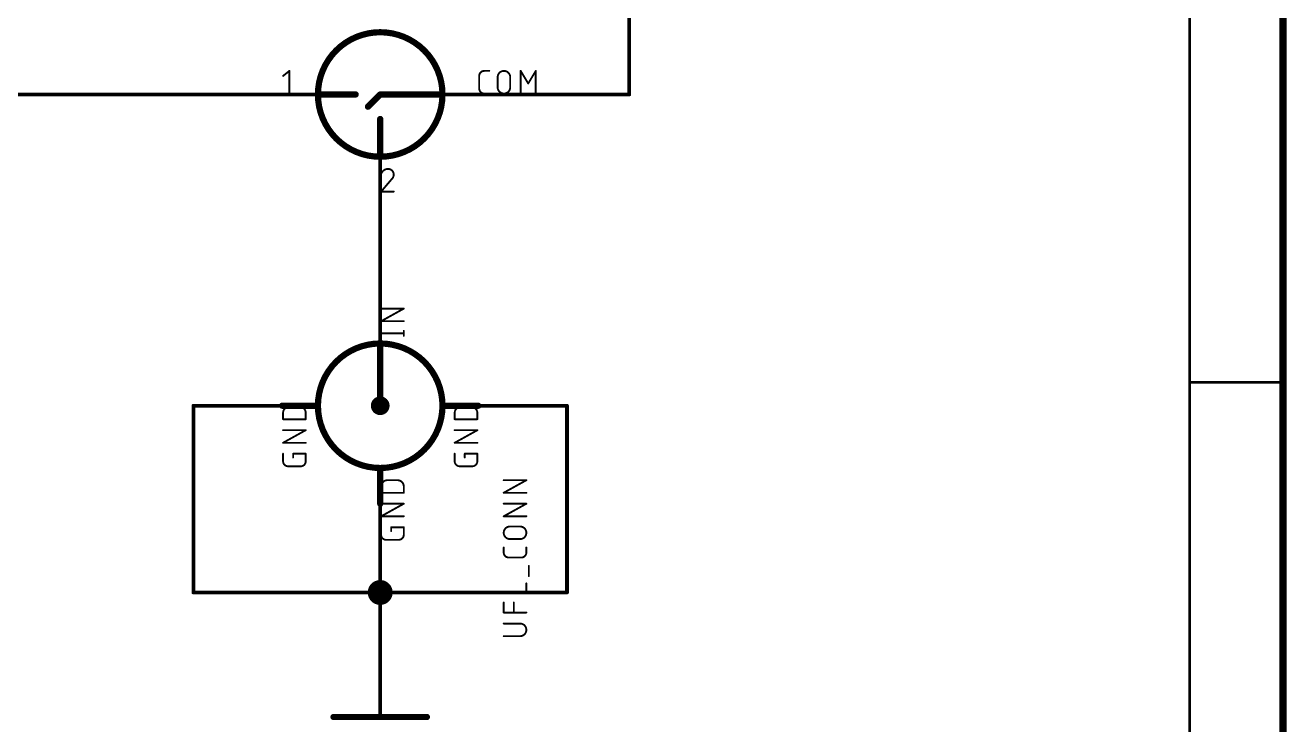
# Model space of a CAD drawing. Extents: x 0 to 261, y -15 to 164.
# Drawn here: x 209 to 260.5, y 17.5 to 46 of the extents above; entities that cross this region are included whole.
import ezdxf

# ---------------------------------------------------------------- set-up
doc = ezdxf.new("R2010")
doc.units = 0
for name, color, linetype in [('91', 110, 'CONTINUOUS'), ('94', 12, 'CONTINUOUS'), ('95', 253, 'CONTINUOUS'), ('97', 253, 'CONTINUOUS')]:
    doc.layers.add(name, color=color, linetype=linetype)

msp = doc.modelspace()

# ---------------------------------------------------------------- linework, layer by layer
at = {"layer": '91', "const_width": 0.1524}
for points in [[(233.68, 43.18), (233.68, 50.8)], [(219.06, 43.18), (205.74, 43.18)], [(227.98, 43.18), (233.68, 43.18)], [(223.52, 34.94), (223.52, 38.72)], [(218.06, 30.48), (215.9, 30.48)], [(215.9, 30.48), (215.9, 22.86)], [(228.98, 30.48), (231.14, 30.48)], [(231.14, 30.48), (231.14, 22.86)], [(223.52, 22.86), (223.52, 25.02)], [(215.9, 22.86), (223.52, 22.86)], [(231.14, 22.86), (223.52, 22.86)], [(223.52, 22.86), (223.52, 20.32)]]:
    msp.add_lwpolyline(points, dxfattribs=at)
at = {"layer": '91'}
for points, const_width in [([(219.06, 43.1419, 1), (219.06, 43.2181)], 0.0762), ([(227.98, 43.2181, 1), (227.98, 43.1419)], 0.0762), ([(233.68, 43.1419, 1), (233.68, 43.2181)], 0.0762), ([(233.6419, 43.18, 1), (233.7181, 43.18)], 0.0762), ([(223.5581, 38.72, 1), (223.4819, 38.72)], 0.0762), ([(223.4819, 34.94, 1), (223.5581, 34.94)], 0.0762), ([(215.9, 30.5181, 1), (215.9, 30.4419)], 0.0762), ([(215.9381, 30.48, 1), (215.8619, 30.48)], 0.0762), ([(218.06, 30.4419, 1), (218.06, 30.5181)], 0.0762), ([(228.98, 30.5181, 1), (228.98, 30.4419)], 0.0762), ([(231.1781, 30.48, 1), (231.1019, 30.48)], 0.0762), ([(231.14, 30.4419, 1), (231.14, 30.5181)], 0.0762), ([(223.5581, 25.02, 1), (223.4819, 25.02)], 0.0762), ([(223.52, 22.606, 1), (223.52, 23.114, 1), (223.52, 22.606)], 0.508), ([(215.9, 22.8981, 1), (215.9, 22.8219)], 0.0762), ([(215.8619, 22.86, 1), (215.9381, 22.86)], 0.0762), ([(223.52, 22.8981, 1), (223.52, 22.8219)], 0.0762), ([(223.5581, 22.86, 1), (223.4819, 22.86)], 0.0762), ([(223.4819, 22.86, 1), (223.5581, 22.86)], 0.0762), ([(223.52, 22.8219, 1), (223.52, 22.8981)], 0.0762), ([(231.1019, 22.86, 1), (231.1781, 22.86)], 0.0762), ([(231.14, 22.8219, 1), (231.14, 22.8981)], 0.0762), ([(223.4819, 20.32, 1), (223.5581, 20.32)], 0.0762)]:
    msp.add_lwpolyline(points, format="xyb", dxfattribs=dict(at, const_width=const_width))
at = {"layer": '94'}
for points, const_width in [([(260.35, -15.24), (260.35, 163.83)], 0.3), ([(256.54, -11.43), (256.54, 160.02)], 0.1), ([(219.06, 43.18), (221.6, 43.18)], 0.1524), ([(222.52, 43.18), (220.98, 43.18)], 0.254), ([(223.52, 43.18), (223.02, 42.68)], 0.254), ([(223.52, 43.18), (226.06, 43.18)], 0.254), ([(227.98, 43.18), (225.44, 43.18)], 0.1524), ([(223.52, 42.18), (223.52, 40.64)], 0.254), ([(223.52, 38.72), (223.52, 41.26)], 0.1524), ([(223.52, 34.94), (223.52, 32.4)], 0.1524), ([(223.52, 30.48), (223.52, 33.02)], 0.254), ([(260.35, 31.4325), (256.54, 31.4325)], 0.1), ([(218.06, 30.48), (220.6, 30.48)], 0.1524), ([(220.98, 30.48), (219.52, 30.48)], 0.254), ([(226.06, 30.48), (227.52, 30.48)], 0.254), ([(228.98, 30.48), (226.44, 30.48)], 0.1524), ([(223.52, 27.94), (223.52, 26.48)], 0.254), ([(223.52, 25.02), (223.52, 27.56)], 0.1524), ([(223.52, 20.32), (223.52, 17.78)], 0.1524), ([(221.615, 17.78), (225.425, 17.78)], 0.254)]:
    msp.add_lwpolyline(points, dxfattribs=dict(at, const_width=const_width))
for points, const_width in [([(223.52, 40.64, 1), (223.52, 45.72, 1), (223.52, 40.64)], 0.254), ([(219.06, 43.2181, 1), (219.06, 43.1419)], 0.0762), ([(220.98, 43.2435, 1), (220.98, 43.1165)], 0.127), ([(221.6, 43.1419, 1), (221.6, 43.2181)], 0.0762), ([(222.52, 43.1165, 1), (222.52, 43.2435)], 0.127), ([(223.52, 43.2435, 1), (223.52, 43.1165)], 0.127), ([(223.5649, 43.1351, 1), (223.4751, 43.2249)], 0.127), ([(225.44, 43.2181, 1), (225.44, 43.1419)], 0.0762), ([(226.06, 43.1165, 1), (226.06, 43.2435)], 0.127), ([(227.98, 43.1419, 1), (227.98, 43.2181)], 0.0762), ([(222.9751, 42.7249, 1), (223.0649, 42.6351)], 0.127), ([(223.5835, 42.18, 1), (223.4565, 42.18)], 0.127), ([(223.5581, 41.26, 1), (223.4819, 41.26)], 0.0762), ([(223.4565, 40.64, 1), (223.5835, 40.64)], 0.127), ([(223.4819, 38.72, 1), (223.5581, 38.72)], 0.0762), ([(223.5581, 34.94, 1), (223.4819, 34.94)], 0.0762), ([(223.52, 27.94, 1), (223.52, 33.02, 1), (223.52, 27.94)], 0.254), ([(223.5835, 33.02, 1), (223.4565, 33.02)], 0.127), ([(223.4819, 32.4, 1), (223.5581, 32.4)], 0.0762), ([(256.54, 31.4575, 1), (256.54, 31.4075)], 0.05), ([(260.35, 31.4075, 1), (260.35, 31.4575)], 0.05), ([(218.06, 30.5181, 1), (218.06, 30.4419)], 0.0762), ([(219.52, 30.5435, 1), (219.52, 30.4165)], 0.127), ([(220.6, 30.4419, 1), (220.6, 30.5181)], 0.0762), ([(220.98, 30.4165, 1), (220.98, 30.5435)], 0.127), ([(223.52, 30.226, 1), (223.52, 30.734, 1), (223.52, 30.226)], 0.254), ([(223.4565, 30.48, 1), (223.5835, 30.48)], 0.127), ([(226.06, 30.5435, 1), (226.06, 30.4165)], 0.127), ([(226.44, 30.5181, 1), (226.44, 30.4419)], 0.0762), ([(227.52, 30.4165, 1), (227.52, 30.5435)], 0.127), ([(228.98, 30.4419, 1), (228.98, 30.5181)], 0.0762), ([(223.5835, 27.94, 1), (223.4565, 27.94)], 0.127), ([(223.5581, 27.56, 1), (223.4819, 27.56)], 0.0762), ([(223.4565, 26.48, 1), (223.5835, 26.48)], 0.127), ([(223.4819, 25.02, 1), (223.5581, 25.02)], 0.0762), ([(223.5581, 20.32, 1), (223.4819, 20.32)], 0.0762), ([(221.615, 17.8435, 1), (221.615, 17.7165)], 0.127), ([(223.4819, 17.78, 1), (223.5581, 17.78)], 0.0762), ([(225.425, 17.7165, 1), (225.425, 17.8435)], 0.127)]:
    msp.add_lwpolyline(points, format="xyb", dxfattribs=dict(at, const_width=const_width))
at = {"layer": '95', "const_width": 0.0762}
for points in [[(228.5581, 26.9287), (229.4819, 27.4419)], [(229.4819, 27.4419), (228.5581, 27.4419)], [(229.4819, 26.9287), (228.5581, 26.9287)], [(228.5581, 25.9687), (229.4819, 26.4819)], [(229.4819, 26.4819), (228.5581, 26.4819)], [(229.4819, 25.9687), (228.5581, 25.9687)], [(228.8147, 25.5519), (229.2253, 25.5519)], [(228.5581, 24.4914), (228.5581, 24.6967)], [(229.2253, 25.0387), (228.8147, 25.0387)], [(229.4819, 24.6967), (229.4819, 24.4914)], [(229.2766, 24.2861), (228.7634, 24.2861)], [(229.5845, 23.53), (229.5845, 23.9406)], [(229.4819, 22.8204), (229.4819, 23.231)], [(228.5581, 22.8204), (229.4819, 22.8204)], [(228.5581, 22.0404), (228.5581, 22.451)], [(228.9687, 22.0404), (228.9687, 22.451)], [(229.4819, 22.0404), (228.5581, 22.0404)], [(229.2253, 21.5919), (228.5581, 21.5919)], [(228.5581, 21.0787), (229.2253, 21.0787)]]:
    msp.add_lwpolyline(points, dxfattribs=at)
at = {"layer": '95'}
for points, const_width in [([(228.5581, 27.461, 1), (228.5581, 27.4229)], 0.0381), ([(229.4912, 27.4252, 1), (229.4726, 27.4586)], 0.0381), ([(229.4819, 27.4229, 1), (229.4819, 27.461)], 0.0381), ([(228.5581, 26.9477, 1), (228.5581, 26.9096)], 0.0381), ([(228.5488, 26.9453, 1), (228.5674, 26.912)], 0.0381), ([(229.4819, 26.9096, 1), (229.4819, 26.9477)], 0.0381), ([(228.5581, 26.501, 1), (228.5581, 26.4629)], 0.0381), ([(229.4912, 26.4653, 1), (229.4726, 26.4986)], 0.0381), ([(229.4819, 26.4629, 1), (229.4819, 26.501)], 0.0381), ([(228.5581, 25.9877, 1), (228.5581, 25.9496)], 0.0381), ([(228.5488, 25.9853, 1), (228.5674, 25.952)], 0.0381), ([(229.4819, 25.9496, 1), (229.4819, 25.9877)], 0.0381), ([(228.8147, 25.5519, 1), (228.8147, 25.0387)], 0.0762), ([(228.8147, 25.571, 1), (228.8147, 25.5329)], 0.0381), ([(228.8147, 25.5329, 1), (228.8147, 25.571)], 0.0381), ([(229.2253, 25.571, 1), (229.2253, 25.5329)], 0.0381), ([(229.2253, 25.0387, 1), (229.2253, 25.5519)], 0.0762), ([(229.2253, 25.5329, 1), (229.2253, 25.571)], 0.0381), ([(228.5772, 24.6967, 1), (228.5391, 24.6967)], 0.0381), ([(228.8147, 25.0577, 1), (228.8147, 25.0196)], 0.0381), ([(228.8147, 25.0196, 1), (228.8147, 25.0577)], 0.0381), ([(229.2253, 25.0577, 1), (229.2253, 25.0196)], 0.0381), ([(229.2253, 25.0196, 1), (229.2253, 25.0577)], 0.0381), ([(229.501, 24.6967, 1), (229.4629, 24.6967)], 0.0381), ([(228.5771, 24.4914, 1), (228.539, 24.4914)], 0.0381), ([(228.5581, 24.4914, 0.4142), (228.7634, 24.2861)], 0.0762), ([(228.5391, 24.4914, 1), (228.5772, 24.4914)], 0.0381), ([(228.7634, 24.3052, 1), (228.7634, 24.2671)], 0.0381), ([(228.7634, 24.2671, 1), (228.7634, 24.3052)], 0.0381), ([(229.2766, 24.2861, 0.4142), (229.4819, 24.4914)], 0.0762), ([(229.2766, 24.3052, 1), (229.2766, 24.2671)], 0.0381), ([(229.2766, 24.2671, 1), (229.2766, 24.3052)], 0.0381), ([(229.501, 24.4914, 1), (229.4629, 24.4914)], 0.0381), ([(229.4629, 24.4914, 1), (229.501, 24.4914)], 0.0381), ([(229.6036, 23.9406, 1), (229.5655, 23.9406)], 0.0381), ([(229.501, 23.231, 1), (229.4629, 23.231)], 0.0381), ([(229.5655, 23.53, 1), (229.6036, 23.53)], 0.0381), ([(228.5581, 22.8395, 1), (228.5581, 22.8014)], 0.0381), ([(229.4629, 22.8204, 1), (229.501, 22.8204)], 0.0381), ([(229.4819, 22.8014, 1), (229.4819, 22.8395)], 0.0381), ([(228.5772, 22.451, 1), (228.5391, 22.451)], 0.0381), ([(228.9877, 22.451, 1), (228.9496, 22.451)], 0.0381), ([(228.5581, 22.0595, 1), (228.5581, 22.0214)], 0.0381), ([(228.5581, 21.611, 1), (228.5581, 21.5729)], 0.0381), ([(228.5391, 22.0404, 1), (228.5772, 22.0404)], 0.0381), ([(228.9496, 22.0404, 1), (228.9877, 22.0404)], 0.0381), ([(229.2253, 21.611, 1), (229.2253, 21.5729)], 0.0381), ([(229.2253, 21.0787, 1), (229.2253, 21.5919)], 0.0762), ([(229.2253, 21.5729, 1), (229.2253, 21.611)], 0.0381), ([(229.4819, 22.0214, 1), (229.4819, 22.0595)], 0.0381), ([(228.5581, 21.0977, 1), (228.5581, 21.0596)], 0.0381), ([(229.2253, 21.0977, 1), (229.2253, 21.0596)], 0.0381), ([(229.2253, 21.0596, 1), (229.2253, 21.0977)], 0.0381)]:
    msp.add_lwpolyline(points, format="xyb", dxfattribs=dict(at, const_width=const_width))
at = {"layer": '97', "const_width": 0.0762}
for points in [[(219.5581, 43.9366), (219.8147, 44.1419)], [(219.8147, 44.1419), (219.8147, 43.2181)], [(227.5581, 43.4234), (227.5581, 43.9366)], [(227.7634, 44.1419), (227.9687, 44.1419)], [(228.3106, 43.4747), (228.3106, 43.8853)], [(228.8239, 43.8853), (228.8239, 43.4747)], [(229.2493, 43.2181), (229.2493, 44.1419)], [(229.2493, 44.1419), (229.5573, 43.6287)], [(229.5573, 43.6287), (229.8652, 44.1419)], [(229.8652, 44.1419), (229.8652, 43.2181)], [(219.5581, 43.2181), (220.0713, 43.2181)], [(227.9687, 43.2181), (227.7634, 43.2181)], [(223.9943, 39.7313), (223.5581, 39.2181)], [(223.5581, 39.2181), (224.0713, 39.2181)], [(223.5581, 33.9287), (224.4819, 34.4419)], [(224.4819, 34.4419), (223.5581, 34.4419)], [(224.4819, 33.9287), (223.5581, 33.9287)], [(223.5581, 33.3326), (223.5581, 33.5379)], [(223.5581, 33.4353), (224.4819, 33.4353)], [(224.4819, 33.3326), (224.4819, 33.5379)], [(219.8147, 30.4419), (220.2253, 30.4419)], [(226.8147, 30.4419), (227.2253, 30.4419)], [(219.5581, 29.9287), (219.5581, 30.1853)], [(220.4819, 29.9287), (219.5581, 29.9287)], [(220.4819, 30.1853), (220.4819, 29.9287)], [(226.5581, 29.9287), (226.5581, 30.1853)], [(227.4819, 29.9287), (226.5581, 29.9287)], [(227.4819, 30.1853), (227.4819, 29.9287)], [(219.5581, 28.9687), (220.4819, 29.4819)], [(220.4819, 29.4819), (219.5581, 29.4819)], [(226.5581, 28.9687), (227.4819, 29.4819)], [(227.4819, 29.4819), (226.5581, 29.4819)], [(220.4819, 28.9687), (219.5581, 28.9687)], [(227.4819, 28.9687), (226.5581, 28.9687)], [(219.5581, 28.214), (219.5581, 28.5219)], [(219.9687, 28.3679), (219.9687, 28.5219)], [(219.9687, 28.5219), (220.4819, 28.5219)], [(220.4819, 28.5219), (220.4819, 28.214)], [(226.5581, 28.214), (226.5581, 28.5219)], [(226.9687, 28.3679), (226.9687, 28.5219)], [(226.9687, 28.5219), (227.4819, 28.5219)], [(227.4819, 28.5219), (227.4819, 28.214)], [(220.2766, 28.0087), (219.7634, 28.0087)], [(227.2766, 28.0087), (226.7634, 28.0087)], [(223.8147, 27.4419), (224.2253, 27.4419)], [(223.5581, 26.9287), (223.5581, 27.1853)], [(224.4819, 26.9287), (223.5581, 26.9287)], [(224.4819, 27.1853), (224.4819, 26.9287)], [(223.5581, 25.9687), (224.4819, 26.4819)], [(224.4819, 26.4819), (223.5581, 26.4819)], [(224.4819, 25.9687), (223.5581, 25.9687)], [(223.5581, 25.214), (223.5581, 25.5219)], [(223.9687, 25.3679), (223.9687, 25.5219)], [(223.9687, 25.5219), (224.4819, 25.5219)], [(224.4819, 25.5219), (224.4819, 25.214)], [(224.2766, 25.0087), (223.7634, 25.0087)]]:
    msp.add_lwpolyline(points, dxfattribs=at)
at = {"layer": '97'}
for points, const_width in [([(219.5462, 43.9515, 1), (219.57, 43.9217)], 0.0381), ([(219.8338, 44.1419, 1), (219.7957, 44.1419)], 0.0381), ([(219.8266, 44.127, 1), (219.8028, 44.1568)], 0.0381), ([(227.7634, 44.1419, 0.4142), (227.5581, 43.9366)], 0.0762), ([(227.5772, 43.9366, 1), (227.5391, 43.9366)], 0.0381), ([(227.5391, 43.9366, 1), (227.5772, 43.9366)], 0.0381), ([(227.7634, 44.1609, 1), (227.7634, 44.1228)], 0.0381), ([(227.7634, 44.1229, 1), (227.7634, 44.1609)], 0.0381), ([(227.9687, 44.1228, 1), (227.9687, 44.1609)], 0.0381), ([(228.8239, 43.8853, 1), (228.3106, 43.8853)], 0.0762), ([(228.3297, 43.8853, 1), (228.2916, 43.8853)], 0.0381), ([(228.2916, 43.8853, 1), (228.3297, 43.8853)], 0.0381), ([(228.8429, 43.8853, 1), (228.8048, 43.8853)], 0.0381), ([(228.8048, 43.8853, 1), (228.8429, 43.8853)], 0.0381), ([(229.2657, 44.1517, 1), (229.233, 44.1321)], 0.0381), ([(229.2684, 44.1419, 1), (229.2303, 44.1419)], 0.0381), ([(229.8842, 44.1419, 1), (229.8461, 44.1419)], 0.0381), ([(229.8815, 44.1321, 1), (229.8489, 44.1517)], 0.0381), ([(219.5581, 43.2371, 1), (219.5581, 43.199)], 0.0381), ([(219.7957, 43.2181, 1), (219.8338, 43.2181)], 0.0381), ([(220.0713, 43.199, 1), (220.0713, 43.2371)], 0.0381), ([(227.5581, 43.4234, 0.4142), (227.7634, 43.2181)], 0.0762), ([(227.5772, 43.4234, 1), (227.5391, 43.4234)], 0.0381), ([(227.5391, 43.4234, 1), (227.5772, 43.4234)], 0.0381), ([(227.7634, 43.2371, 1), (227.7634, 43.199)], 0.0381), ([(227.7634, 43.199, 1), (227.7634, 43.2371)], 0.0381), ([(227.9687, 43.199, 1), (227.9687, 43.2371)], 0.0381), ([(228.3106, 43.4747, 1), (228.8239, 43.4747)], 0.0762), ([(228.3297, 43.4747, 1), (228.2916, 43.4747)], 0.0381), ([(228.2916, 43.4747, 1), (228.3297, 43.4747)], 0.0381), ([(228.8429, 43.4747, 1), (228.8048, 43.4747)], 0.0381), ([(228.8048, 43.4747, 1), (228.8429, 43.4747)], 0.0381), ([(229.2303, 43.2181, 1), (229.2684, 43.2181)], 0.0381), ([(229.5409, 43.6385, 1), (229.5736, 43.6189)], 0.0381), ([(229.5409, 43.6189, 1), (229.5736, 43.6385)], 0.0381), ([(229.8461, 43.2181, 1), (229.8842, 43.2181)], 0.0381), ([(223.8404, 40.1419, 0.3252), (223.5581, 39.9366)], 0.0762), ([(224.0713, 39.9109, 0.4142), (223.8404, 40.1419)], 0.0762), ([(223.8404, 40.1609, 1), (223.8404, 40.1228)], 0.0381), ([(223.8404, 40.1229, 1), (223.8404, 40.1609)], 0.0381), ([(223.54, 39.9425, 1), (223.5762, 39.9307)], 0.0381), ([(223.9943, 39.7313, 0.2053), (224.0713, 39.9109)], 0.0762), ([(223.9812, 39.7451, 1), (224.0075, 39.7175)], 0.0381), ([(224.0089, 39.719, 1), (223.9798, 39.7437)], 0.0381), ([(224.0904, 39.9109, 1), (224.0523, 39.9109)], 0.0381), ([(224.0523, 39.9109, 1), (224.0904, 39.9109)], 0.0381), ([(223.5581, 39.2371, 1), (223.5581, 39.199)], 0.0381), ([(223.5436, 39.2304, 1), (223.5726, 39.2058)], 0.0381), ([(224.0713, 39.199, 1), (224.0713, 39.2371)], 0.0381), ([(223.5581, 34.461, 1), (223.5581, 34.4229)], 0.0381), ([(224.4912, 34.4252, 1), (224.4726, 34.4586)], 0.0381), ([(224.4819, 34.4229, 1), (224.4819, 34.461)], 0.0381), ([(223.5581, 33.9477, 1), (223.5581, 33.9096)], 0.0381), ([(223.5488, 33.9453, 1), (223.5674, 33.912)], 0.0381), ([(224.4819, 33.9096, 1), (224.4819, 33.9477)], 0.0381), ([(223.5581, 33.4543, 1), (223.5581, 33.4162)], 0.0381), ([(223.5772, 33.5379, 1), (223.5391, 33.5379)], 0.0381), ([(224.501, 33.5379, 1), (224.4629, 33.5379)], 0.0381), ([(224.4819, 33.4162, 1), (224.4819, 33.4543)], 0.0381), ([(223.5391, 33.3326, 1), (223.5772, 33.3326)], 0.0381), ([(224.4629, 33.3326, 1), (224.501, 33.3326)], 0.0381), ([(219.8147, 30.4419, 0.4142), (219.5581, 30.1853)], 0.0762), ([(219.8147, 30.461, 1), (219.8147, 30.4229)], 0.0381), ([(219.8147, 30.4229, 1), (219.8147, 30.461)], 0.0381), ([(220.4819, 30.1853, 0.4142), (220.2253, 30.4419)], 0.0762), ([(220.2253, 30.461, 1), (220.2253, 30.4229)], 0.0381), ([(220.2253, 30.4229, 1), (220.2253, 30.461)], 0.0381), ([(226.8147, 30.4419, 0.4142), (226.5581, 30.1853)], 0.0762), ([(226.8147, 30.461, 1), (226.8147, 30.4229)], 0.0381), ([(226.8147, 30.4229, 1), (226.8147, 30.461)], 0.0381), ([(227.4819, 30.1853, 0.4142), (227.2253, 30.4419)], 0.0762), ([(227.2253, 30.461, 1), (227.2253, 30.4229)], 0.0381), ([(227.2253, 30.4229, 1), (227.2253, 30.461)], 0.0381), ([(219.5581, 29.9477, 1), (219.5581, 29.9096)], 0.0381), ([(219.5772, 30.1853, 1), (219.5391, 30.1853)], 0.0381), ([(219.5391, 30.1853, 1), (219.5772, 30.1853)], 0.0381), ([(219.5391, 29.9287, 1), (219.5772, 29.9287)], 0.0381), ([(220.501, 30.1853, 1), (220.4629, 30.1853)], 0.0381), ([(220.4629, 30.1853, 1), (220.5009, 30.1853)], 0.0381), ([(220.4629, 29.9287, 1), (220.501, 29.9287)], 0.0381), ([(220.4819, 29.9096, 1), (220.4819, 29.9477)], 0.0381), ([(226.5581, 29.9477, 1), (226.5581, 29.9096)], 0.0381), ([(226.5772, 30.1853, 1), (226.5391, 30.1853)], 0.0381), ([(226.5391, 30.1853, 1), (226.5772, 30.1853)], 0.0381), ([(226.5391, 29.9287, 1), (226.5772, 29.9287)], 0.0381), ([(227.501, 30.1853, 1), (227.4629, 30.1853)], 0.0381), ([(227.4629, 30.1853, 1), (227.5009, 30.1853)], 0.0381), ([(227.4629, 29.9287, 1), (227.501, 29.9287)], 0.0381), ([(227.4819, 29.9096, 1), (227.4819, 29.9477)], 0.0381), ([(219.5581, 29.501, 1), (219.5581, 29.4629)], 0.0381), ([(220.4912, 29.4653, 1), (220.4726, 29.4986)], 0.0381), ([(220.4819, 29.4629, 1), (220.4819, 29.501)], 0.0381), ([(226.5581, 29.501, 1), (226.5581, 29.4629)], 0.0381), ([(227.4912, 29.4653, 1), (227.4726, 29.4986)], 0.0381), ([(227.4819, 29.4629, 1), (227.4819, 29.501)], 0.0381), ([(219.5581, 28.9877, 1), (219.5581, 28.9496)], 0.0381), ([(219.5488, 28.9853, 1), (219.5674, 28.952)], 0.0381), ([(220.4819, 28.9496, 1), (220.4819, 28.9877)], 0.0381), ([(226.5581, 28.9877, 1), (226.5581, 28.9496)], 0.0381), ([(226.5488, 28.9853, 1), (226.5674, 28.952)], 0.0381), ([(227.4819, 28.9496, 1), (227.4819, 28.9877)], 0.0381), ([(219.5772, 28.5219, 1), (219.5391, 28.5219)], 0.0381), ([(219.9687, 28.541, 1), (219.9687, 28.5029)], 0.0381), ([(219.9877, 28.5219, 1), (219.9496, 28.5219)], 0.0381), ([(219.9496, 28.3679, 1), (219.9877, 28.3679)], 0.0381), ([(220.501, 28.5219, 1), (220.4629, 28.5219)], 0.0381), ([(220.4819, 28.5029, 1), (220.4819, 28.541)], 0.0381), ([(226.5772, 28.5219, 1), (226.5391, 28.5219)], 0.0381), ([(226.9687, 28.541, 1), (226.9687, 28.5029)], 0.0381), ([(226.9877, 28.5219, 1), (226.9496, 28.5219)], 0.0381), ([(226.9496, 28.3679, 1), (226.9877, 28.3679)], 0.0381), ([(227.501, 28.5219, 1), (227.4629, 28.5219)], 0.0381), ([(227.4819, 28.5029, 1), (227.4819, 28.541)], 0.0381), ([(219.5771, 28.214, 1), (219.539, 28.214)], 0.0381), ([(219.5581, 28.214, 0.4142), (219.7634, 28.0087)], 0.0762), ([(219.5391, 28.214, 1), (219.5772, 28.214)], 0.0381), ([(219.7634, 28.0277, 1), (219.7634, 27.9896)], 0.0381), ([(219.7634, 27.9896, 1), (219.7634, 28.0277)], 0.0381), ([(220.2766, 28.0087, 0.4142), (220.4819, 28.214)], 0.0762), ([(220.2766, 28.0277, 1), (220.2766, 27.9896)], 0.0381), ([(220.2766, 27.9896, 1), (220.2766, 28.0277)], 0.0381), ([(220.501, 28.214, 1), (220.4629, 28.214)], 0.0381), ([(220.4629, 28.214, 1), (220.501, 28.214)], 0.0381), ([(226.5771, 28.214, 1), (226.539, 28.214)], 0.0381), ([(226.5581, 28.214, 0.4142), (226.7634, 28.0087)], 0.0762), ([(226.5391, 28.214, 1), (226.5772, 28.214)], 0.0381), ([(226.7634, 28.0277, 1), (226.7634, 27.9896)], 0.0381), ([(226.7634, 27.9896, 1), (226.7634, 28.0277)], 0.0381), ([(227.2766, 28.0087, 0.4142), (227.4819, 28.214)], 0.0762), ([(227.2766, 28.0277, 1), (227.2766, 27.9896)], 0.0381), ([(227.2766, 27.9896, 1), (227.2766, 28.0277)], 0.0381), ([(227.501, 28.214, 1), (227.4629, 28.214)], 0.0381), ([(227.4629, 28.214, 1), (227.501, 28.214)], 0.0381), ([(223.8147, 27.4419, 0.4142), (223.5581, 27.1853)], 0.0762), ([(223.8147, 27.461, 1), (223.8147, 27.4229)], 0.0381), ([(223.8147, 27.4229, 1), (223.8147, 27.461)], 0.0381), ([(224.4819, 27.1853, 0.4142), (224.2253, 27.4419)], 0.0762), ([(224.2253, 27.461, 1), (224.2253, 27.4229)], 0.0381), ([(224.2253, 27.4229, 1), (224.2253, 27.461)], 0.0381), ([(223.5581, 26.9477, 1), (223.5581, 26.9096)], 0.0381), ([(223.5772, 27.1853, 1), (223.5391, 27.1853)], 0.0381), ([(223.5391, 27.1853, 1), (223.5772, 27.1853)], 0.0381), ([(223.5391, 26.9287, 1), (223.5772, 26.9287)], 0.0381), ([(224.501, 27.1853, 1), (224.4629, 27.1853)], 0.0381), ([(224.4629, 27.1853, 1), (224.5009, 27.1853)], 0.0381), ([(224.4629, 26.9287, 1), (224.501, 26.9287)], 0.0381), ([(224.4819, 26.9096, 1), (224.4819, 26.9477)], 0.0381), ([(223.5581, 26.501, 1), (223.5581, 26.4629)], 0.0381), ([(224.4912, 26.4653, 1), (224.4726, 26.4986)], 0.0381), ([(224.4819, 26.4629, 1), (224.4819, 26.501)], 0.0381), ([(223.5581, 25.9877, 1), (223.5581, 25.9496)], 0.0381), ([(223.5488, 25.9853, 1), (223.5674, 25.952)], 0.0381), ([(224.4819, 25.9496, 1), (224.4819, 25.9877)], 0.0381), ([(223.5771, 25.214, 1), (223.539, 25.214)], 0.0381), ([(223.5581, 25.214, 0.4142), (223.7634, 25.0087)], 0.0762), ([(223.5772, 25.5219, 1), (223.5391, 25.5219)], 0.0381), ([(223.5391, 25.214, 1), (223.5772, 25.214)], 0.0381), ([(223.9687, 25.541, 1), (223.9687, 25.5029)], 0.0381), ([(223.9877, 25.5219, 1), (223.9496, 25.5219)], 0.0381), ([(223.9496, 25.3679, 1), (223.9877, 25.3679)], 0.0381), ([(224.2766, 25.0087, 0.4142), (224.4819, 25.214)], 0.0762), ([(224.501, 25.5219, 1), (224.4629, 25.5219)], 0.0381), ([(224.501, 25.214, 1), (224.4629, 25.214)], 0.0381), ([(224.4629, 25.214, 1), (224.501, 25.214)], 0.0381), ([(224.4819, 25.5029, 1), (224.4819, 25.541)], 0.0381), ([(223.7634, 25.0277, 1), (223.7634, 24.9896)], 0.0381), ([(223.7634, 24.9896, 1), (223.7634, 25.0277)], 0.0381), ([(224.2766, 25.0277, 1), (224.2766, 24.9896)], 0.0381), ([(224.2766, 24.9896, 1), (224.2766, 25.0277)], 0.0381)]:
    msp.add_lwpolyline(points, format="xyb", dxfattribs=dict(at, const_width=const_width))

doc.saveas('drawing.dxf')
